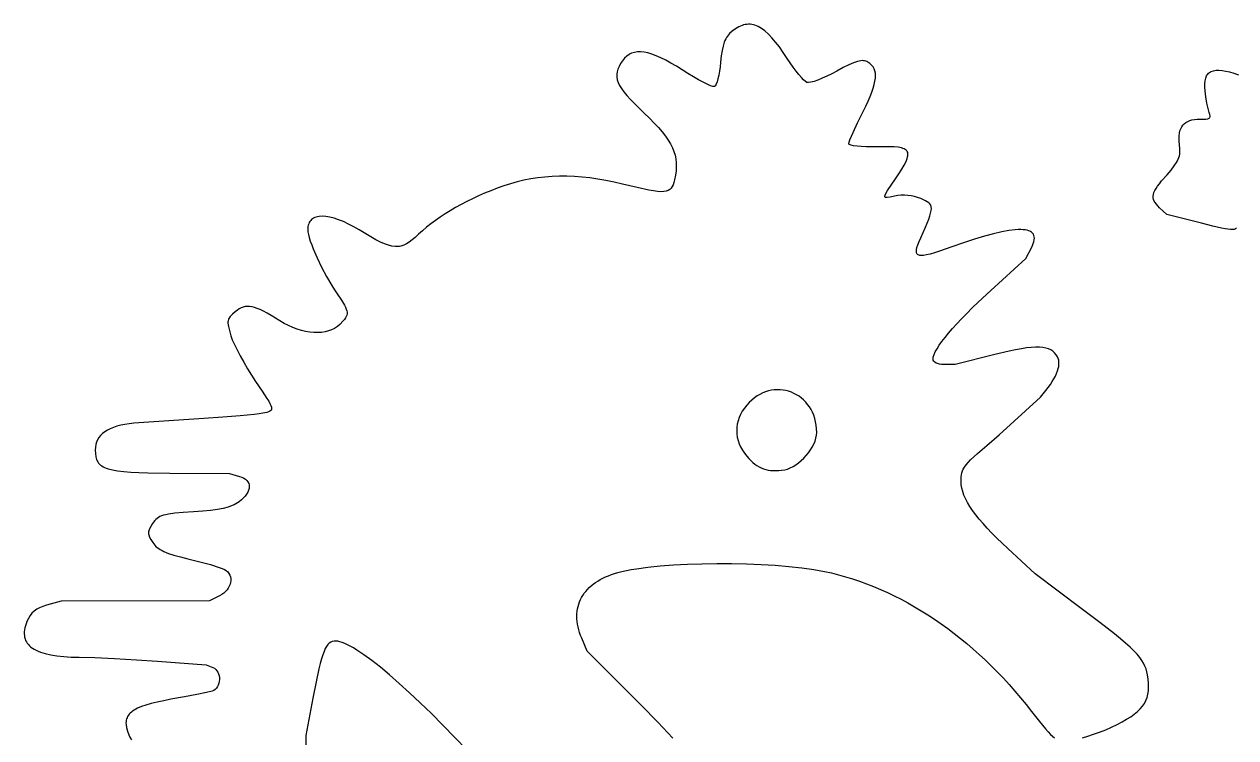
# Model space of a CAD drawing. Header units: millimetres. Extents: x 379 to 541, y 178 to 382.
# Drawn here: x 382.9 to 462.9, y 329.9 to 376.9 of the extents above; entities that cross this region are included whole.
import ezdxf

# ---------------------------------------------------------------- set-up
doc = ezdxf.new("R2010")
doc.units = ezdxf.units.MM

msp = doc.modelspace()

# ---------------------------------------------------------------- linework, layer by layer
at = {"flags": 128}
for points in [[(452.791469, 329.860234), (453.151163, 329.964699), (453.535937, 330.091815), (453.933921, 330.237446), (454.333247, 330.397457), (454.722047, 330.567711), (455.088451, 330.744074), (455.419086, 330.917614), (455.717539, 331.087515), (455.984836, 331.255453), (456.221997, 331.423105), (456.430046, 331.592145), (456.610006, 331.764249), (456.762901, 331.941093), (456.889752, 332.124352), (456.991582, 332.315703), (457.069416, 332.51682), (457.124274, 332.729381), (457.157182, 332.955059), (457.16916, 333.195531), (457.161233, 333.452472), (457.134423, 333.727559), (457.089753, 334.022466), (457.049129, 334.221335), (456.995937, 334.411687), (456.926235, 334.59747), (456.836077, 334.782631), (456.72152, 334.971117), (456.578619, 335.166878), (456.403431, 335.373859), (456.19201, 335.596009), (455.940413, 335.837275), (455.644695, 336.101605), (455.300913, 336.392946), (454.905122, 336.715246), (453.941736, 337.468514), (452.722984, 338.39299), (449.68125, 340.680771), (447.868085, 342.343983), (447.491936, 342.695121), (447.140598, 343.035717), (446.814006, 343.365864), (446.512094, 343.685656), (446.234799, 343.995185), (445.982053, 344.294546), (445.753793, 344.583832), (445.549952, 344.863136), (445.370466, 345.132552), (445.215269, 345.392172), (445.084297, 345.642091), (444.977483, 345.882401), (444.894762, 346.113197), (444.83607, 346.334572), (444.801341, 346.546618), (444.79051, 346.74943), (444.79838, 347.071091), (444.812046, 347.210522), (444.836925, 347.341523), (444.876559, 347.468473), (444.934493, 347.59575), (445.014271, 347.727733), (445.119438, 347.8688), (445.253536, 348.023329), (445.420109, 348.195699), (445.864859, 348.611472), (446.482039, 349.151146), (447.3, 349.849746), (450.025911, 352.344992), (450.212385, 352.562794), (450.38365, 352.774285), (450.539647, 352.979327), (450.680318, 353.17778), (450.805603, 353.369507), (450.915445, 353.554369), (451.009783, 353.732226), (451.088559, 353.90294), (451.151714, 354.066373), (451.19919, 354.222386), (451.230927, 354.37084), (451.246866, 354.511596), (451.246948, 354.644516), (451.231115, 354.769461), (451.199308, 354.886292), (451.151468, 354.994872), (451.063847, 355.137914), (450.962511, 355.262853), (450.84551, 355.369761), (450.710893, 355.458715), (450.556712, 355.529787), (450.381017, 355.583052), (450.181858, 355.618584), (449.957287, 355.636458), (449.705354, 355.636749), (449.424109, 355.619529), (449.111602, 355.584875), (448.765886, 355.532859), (448.385009, 355.463557), (447.967023, 355.377042), (447.011925, 355.152673), (444.389583, 354.500008), (443.661979, 354.496879), (443.505543, 354.502775), (443.364364, 354.521312), (443.24017, 354.551648), (443.134687, 354.592943), (443.049639, 354.644359), (442.986754, 354.705055), (442.947757, 354.774191), (442.934375, 354.850927), (442.938659, 354.915131), (442.951437, 354.985604), (443.002046, 355.144843), (443.085334, 355.327616), (443.200436, 355.532894), (443.346486, 355.759648), (443.522617, 356.006852), (443.727963, 356.273476), (443.961657, 356.558491), (444.222833, 356.86087), (444.510624, 357.179585), (444.824165, 357.513606), (445.162589, 357.861906), (445.525029, 358.223457), (445.91062, 358.597229), (446.747787, 359.377326), (449.063014, 361.482777), (449.43131, 362.194983), (449.500507, 362.338869), (449.554553, 362.473584), (449.593455, 362.599129), (449.617225, 362.715503), (449.625871, 362.822706), (449.619404, 362.920738), (449.597833, 363.0096), (449.561169, 363.08929), (449.50942, 363.15981), (449.442596, 363.221158), (449.360707, 363.273335), (449.263764, 363.31634), (449.151775, 363.350174), (449.024751, 363.374836), (448.882701, 363.390326), (448.725635, 363.396645), (448.553562, 363.393791), (448.366493, 363.381766), (447.947404, 363.330198), (447.468445, 363.241941), (446.929695, 363.116993), (446.331231, 362.955355), (445.673132, 362.757024), (444.955474, 362.522001), (444.178337, 362.250284), (443.371637, 361.970201), (443.038987, 361.864806), (442.751047, 361.783223), (442.505998, 361.725988), (442.302021, 361.693639), (442.137299, 361.686709), (442.069089, 361.692945), (442.010012, 361.705737), (441.959838, 361.725152), (441.918342, 361.751257), (441.885295, 361.784119), (441.860471, 361.823805), (441.843642, 361.870383), (441.83458, 361.923919), (441.838852, 362.052134), (441.871467, 362.208985), (441.930607, 362.395009), (442.014454, 362.610743), (442.121189, 362.856721), (442.428551, 363.549389), (442.648155, 364.083802), (442.72506, 364.2999), (442.780041, 364.486317), (442.813103, 364.646349), (442.824251, 364.78329), (442.813489, 364.900435), (442.780823, 365.001079), (442.726257, 365.088515), (442.649797, 365.166038), (442.551448, 365.236944), (442.431215, 365.304525), (442.125115, 365.442897), (441.918273, 365.520431), (441.705818, 365.581806), (441.489362, 365.626872), (441.270518, 365.65548), (441.050898, 365.66748), (440.832115, 365.662724), (440.615781, 365.641061), (440.403509, 365.602343), (440.116905, 365.539908), (439.912746, 365.509299), (439.841751, 365.510101), (439.791567, 365.523865), (439.762261, 365.552262), (439.753899, 365.596959), (439.766549, 365.659625), (439.800277, 365.74193), (439.931234, 365.972131), (440.449016, 366.741622), (440.679191, 367.082391), (440.87396, 367.386325), (441.032262, 367.655364), (441.153031, 367.891449), (441.235205, 368.096522), (441.261486, 368.188035), (441.277719, 368.272522), (441.283771, 368.350226), (441.279509, 368.42139), (441.264801, 368.486256), (441.239512, 368.545068), (441.203511, 368.598066), (441.156664, 368.645495), (441.098839, 368.687596), (441.029901, 368.724612), (440.949719, 368.756786), (440.85816, 368.784361), (440.640375, 368.826681), (440.375485, 368.853514), (440.062424, 368.8668), (439.700129, 368.86848), (439.287536, 368.860495), (438.889448, 368.854422), (438.5248, 368.858708), (438.199647, 368.872701), (437.920039, 368.895752), (437.692031, 368.927212), (437.521674, 368.966429), (437.460006, 368.988744), (437.415021, 369.012754), (437.387475, 369.038379), (437.378125, 369.065538), (437.397338, 369.155534), (437.452402, 369.313243), (437.654641, 369.7969), (437.953955, 370.446707), (438.319456, 371.19286), (438.495105, 371.549371), (438.649422, 371.879623), (438.782529, 372.184855), (438.894547, 372.466305), (438.985597, 372.725211), (439.055801, 372.962811), (439.105281, 373.180344), (439.134158, 373.379048), (439.142553, 373.560161), (439.130588, 373.724922), (439.098385, 373.874568), (439.046065, 374.010339), (438.97375, 374.133472), (438.881561, 374.245206), (438.769619, 374.346779), (438.638047, 374.439429), (438.568741, 374.478131), (438.496844, 374.508274), (438.421211, 374.529528), (438.340696, 374.541564), (438.254151, 374.544052), (438.160431, 374.536664), (438.05839, 374.51907), (437.94688, 374.49094), (437.690871, 374.401757), (437.383233, 374.26648), (437.014796, 374.082474), (436.576388, 373.847105), (436.247113, 373.673095), (435.925412, 373.516329), (435.619364, 373.379841), (435.337048, 373.266662), (435.086542, 373.179826), (434.875926, 373.122366), (434.713278, 373.097313), (434.652467, 373.097888), (434.606678, 373.107701), (434.513982, 373.165432), (434.391186, 373.276066), (434.243574, 373.433122), (434.076432, 373.630118), (433.895042, 373.860573), (433.704691, 374.118007), (433.510663, 374.395937), (433.318241, 374.687882), (433.052095, 375.091109), (432.795283, 375.453445), (432.5469, 375.775338), (432.306043, 376.05723), (432.071809, 376.299568), (431.843292, 376.502796), (431.61959, 376.667359), (431.509262, 376.735281), (431.399798, 376.793702), (431.291087, 376.842681), (431.183013, 376.882271), (431.075466, 376.912528), (430.968331, 376.933509), (430.861496, 376.945268), (430.754848, 376.947862), (430.648273, 376.941345), (430.54166, 376.925774), (430.434894, 376.901205), (430.327863, 376.867692), (430.220454, 376.825291), (430.112553, 376.774059), (429.894827, 376.64532), (429.673781, 376.481921), (429.508186, 376.331877), (429.435295, 376.251915), (429.368534, 376.167396), (429.307552, 376.07737), (429.251993, 375.980888), (429.201505, 375.877001), (429.155732, 375.764761), (429.07692, 375.511424), (429.012725, 375.213284), (428.960317, 374.86275), (428.916865, 374.45223), (428.883497, 374.143354), (428.841335, 373.851569), (428.792091, 373.583523), (428.737476, 373.345861), (428.679202, 373.145228), (428.618981, 372.98827), (428.558524, 372.881633), (428.528742, 372.849261), (428.499543, 372.831962), (428.461527, 372.828765), (428.405878, 372.837771), (428.246016, 372.890141), (428.028638, 372.984568), (427.762427, 373.11655), (427.456063, 373.281583), (427.118229, 373.475163), (426.757606, 373.692786), (426.382876, 373.92995), (425.99761, 374.172721), (425.633846, 374.387773), (425.290951, 374.575205), (424.968291, 374.735114), (424.665232, 374.8676), (424.381143, 374.972762), (424.115388, 375.050697), (423.867335, 375.101505), (423.63635, 375.125284), (423.421801, 375.122133), (423.223053, 375.09215), (423.039473, 375.035434), (422.953173, 374.997082), (422.870428, 374.952083), (422.715285, 374.842197), (422.57341, 374.705874), (422.44417, 374.543212), (422.317391, 374.350839), (422.214508, 374.167142), (422.136568, 373.989576), (422.08462, 373.815592), (422.059714, 373.642645), (422.062899, 373.468188), (422.095222, 373.289674), (422.157734, 373.104558), (422.251482, 372.910292), (422.377516, 372.70433), (422.536885, 372.484126), (422.730637, 372.247133), (422.959821, 371.990804), (423.225486, 371.712593), (423.870456, 371.080339), (424.218137, 370.743218), (424.530919, 370.4259), (424.809924, 370.125926), (425.056272, 369.840837), (425.271084, 369.568171), (425.455482, 369.305469), (425.610587, 369.050271), (425.737519, 368.800117), (425.8374, 368.552547), (425.911351, 368.305101), (425.960492, 368.055319), (425.985945, 367.80074), (425.98883, 367.538906), (425.970269, 367.267356), (425.931383, 366.983629), (425.873293, 366.685267), (425.831164, 366.511522), (425.783522, 366.360021), (425.726601, 366.230453), (425.656635, 366.122505), (425.569861, 366.035865), (425.462512, 365.970222), (425.330825, 365.925263), (425.171034, 365.900678), (424.979374, 365.896154), (424.75208, 365.911379), (424.485387, 365.946041), (424.17553, 365.999829), (423.411266, 366.163534), (422.429167, 366.4), (421.879782, 366.527881), (421.33973, 366.637719), (420.808736, 366.729512), (420.286522, 366.803253), (419.772812, 366.85894), (419.267329, 366.896568), (418.769797, 366.916132), (418.279939, 366.917628), (417.797479, 366.901052), (417.32214, 366.8664), (416.853646, 366.813667), (416.391719, 366.742849), (415.936084, 366.653942), (415.486464, 366.546942), (415.042582, 366.421844), (414.604163, 366.278643), (414.174409, 366.123433), (413.752757, 365.960996), (413.339701, 365.791615), (412.935735, 365.61557), (412.541353, 365.43314), (412.157049, 365.244607), (411.783318, 365.05025), (411.420653, 364.850352), (411.06955, 364.645191), (410.730503, 364.435049), (410.404005, 364.220205), (410.090551, 364.000941), (409.790635, 363.777537), (409.504752, 363.550273), (409.233395, 363.31943), (408.977059, 363.085289), (408.759985, 362.885343), (408.557144, 362.713128), (408.364693, 362.568926), (408.178787, 362.453016), (407.995581, 362.365678), (407.811233, 362.307194), (407.717428, 362.288859), (407.621896, 362.277843), (407.423727, 362.277905), (407.21288, 362.307661), (406.985513, 362.367392), (406.73778, 362.457376), (406.465838, 362.577895), (406.16584, 362.729229), (405.833944, 362.911658), (405.059078, 363.370922), (404.696742, 363.582032), (404.348188, 363.76524), (404.014749, 363.920537), (403.697757, 364.047913), (403.398546, 364.147358), (403.118448, 364.218864), (402.858797, 364.26242), (402.620926, 364.278017), (402.406166, 364.265645), (402.30787, 364.248968), (402.215852, 364.225296), (402.130278, 364.194626), (402.051316, 364.156959), (401.979131, 364.112292), (401.913891, 364.060625), (401.855762, 364.001956), (401.80491, 363.936285), (401.761502, 363.863609), (401.725706, 363.783928), (401.697687, 363.697241), (401.677611, 363.603547), (401.665647, 363.502843), (401.66196, 363.39513), (401.673816, 363.248987), (401.707214, 363.071816), (401.760664, 362.866866), (401.832681, 362.637387), (401.921776, 362.386629), (402.026462, 362.11784), (402.276658, 361.539171), (402.57137, 360.927374), (402.898699, 360.308447), (403.246746, 359.708384), (403.424821, 359.423551), (403.603613, 359.153182), (403.880329, 358.740188), (404.080716, 358.413287), (404.152821, 358.27587), (404.206486, 358.152475), (404.241925, 358.0406), (404.259352, 357.937746), (404.258982, 357.841412), (404.241028, 357.749098), (404.205704, 357.658302), (404.153226, 357.566524), (404.083806, 357.471264), (403.997659, 357.370021), (403.776042, 357.139583), (403.615762, 356.999548), (403.437088, 356.880566), (403.241494, 356.782547), (403.030457, 356.705404), (402.805452, 356.649049), (402.567954, 356.613393), (402.319438, 356.598347), (402.06138, 356.603823), (401.795256, 356.629734), (401.522541, 356.67599), (401.244709, 356.742504), (400.963238, 356.829187), (400.679601, 356.93595), (400.395275, 357.062705), (400.111734, 357.209365), (399.830455, 357.37584), (399.239944, 357.736921), (398.982156, 357.884008), (398.746536, 358.009364), (398.530979, 358.113415), (398.333377, 358.196588), (398.151625, 358.259312), (397.983616, 358.302012), (397.827243, 358.325118), (397.6804, 358.329055), (397.54098, 358.314252), (397.406876, 358.281136), (397.275983, 358.230133), (397.146193, 358.161672), (397.0154, 358.07618), (396.881497, 357.974084), (396.690339, 357.813103), (396.548865, 357.671482), (396.495893, 357.603249), (396.454301, 357.534237), (396.423744, 357.462574), (396.403873, 357.386386), (396.394342, 357.303801), (396.394805, 357.212947), (396.424323, 356.998935), (396.489653, 356.729369), (396.58802, 356.389265), (396.680034, 356.13215), (396.817616, 355.816254), (396.994054, 355.453925), (397.202637, 355.057515), (397.436654, 354.639375), (397.689394, 354.211855), (397.954148, 353.787305), (398.224202, 353.378077), (398.65541, 352.741662), (398.969182, 352.261267), (399.08375, 352.071877), (399.171022, 351.912251), (399.231688, 351.779312), (399.266434, 351.669977), (399.275949, 351.581167), (399.260922, 351.509803), (399.222039, 351.452803), (399.159989, 351.407089), (399.075461, 351.369581), (398.969141, 351.337197), (398.693881, 351.275487), (398.462403, 351.236873), (398.125827, 351.194375), (397.201345, 351.103303), (396.048374, 351.013414), (394.794848, 350.935852), (390.186756, 350.618996), (389.875563, 350.582489), (389.584905, 350.536281), (389.314718, 350.480328), (389.064939, 350.414587), (388.835506, 350.339014), (388.626354, 350.253564), (388.437421, 350.158194), (388.268645, 350.05286), (388.11996, 349.937518), (387.991305, 349.812125), (387.882617, 349.676635), (387.793831, 349.531006), (387.724886, 349.375193), (387.675717, 349.209153), (387.646263, 349.032842), (387.636458, 348.846215), (387.644585, 348.615414), (387.671918, 348.409102), (387.694171, 348.3147), (387.722887, 348.225906), (387.75862, 348.142548), (387.801923, 348.064455), (387.85335, 347.991455), (387.913455, 347.923376), (387.982792, 347.860047), (388.061914, 347.801297), (388.151376, 347.746954), (388.25173, 347.696846), (388.363531, 347.650802), (388.487333, 347.60865), (388.773152, 347.535338), (389.113618, 347.475537), (389.513161, 347.427875), (389.976211, 347.390981), (390.507199, 347.36348), (391.110553, 347.344003), (392.552083, 347.323626), (396.5, 347.297253), (397.161458, 347.11326), (397.314226, 347.061791), (397.446258, 346.998773), (397.557574, 346.925152), (397.648192, 346.841872), (397.71813, 346.749878), (397.767409, 346.650115), (397.796046, 346.543528), (397.804061, 346.431062), (397.791472, 346.313662), (397.758298, 346.192273), (397.704558, 346.06784), (397.63027, 345.941308), (397.535454, 345.813622), (397.420129, 345.685726), (397.284312, 345.558566), (397.128023, 345.433087), (397.028032, 345.363253), (396.921129, 345.298254), (396.806303, 345.237867), (396.682543, 345.181868), (396.404172, 345.082139), (396.077926, 344.997279), (395.695712, 344.925497), (395.249438, 344.865004), (394.731012, 344.814013), (394.132342, 344.770732), (393.4446, 344.723899), (392.898651, 344.674968), (392.473473, 344.617991), (392.299604, 344.584626), (392.148044, 344.547019), (392.016165, 344.504426), (391.901341, 344.456104), (391.800942, 344.401309), (391.712342, 344.339298), (391.632912, 344.269328), (391.560025, 344.190653), (391.423368, 344.004221), (391.302486, 343.812159), (391.216332, 343.650886), (391.164988, 343.509925), (391.152396, 343.443787), (391.148538, 343.378798), (391.153424, 343.313648), (391.167064, 343.247027), (391.220648, 343.104136), (391.309375, 342.939647), (391.433325, 342.743083), (391.495594, 342.655321), (391.564726, 342.572261), (391.641614, 342.493491), (391.727152, 342.418598), (391.822231, 342.347172), (391.927746, 342.278799), (392.044588, 342.213068), (392.173651, 342.149567), (392.472011, 342.027604), (392.829968, 341.909614), (393.254666, 341.7923), (393.753248, 341.672365), (394.531497, 341.483101), (395.244632, 341.287534), (395.813693, 341.10872), (396.019519, 341.0328), (396.159716, 340.969714), (396.27829, 340.89421), (396.376953, 340.80649), (396.45601, 340.70821), (396.515766, 340.601032), (396.556528, 340.486612), (396.578599, 340.366611), (396.582286, 340.242688), (396.567894, 340.1165), (396.535728, 339.989708), (396.486093, 339.86397), (396.419295, 339.740946), (396.335639, 339.622294), (396.23543, 339.509673), (396.118974, 339.404742), (395.986576, 339.30916), (395.838542, 339.224586), (395.177083, 338.891134), (385.3875, 338.880382), (384.425741, 338.61324), (384.178402, 338.535074), (383.961038, 338.445227), (383.770748, 338.341274), (383.604632, 338.220792), (383.45979, 338.081358), (383.333323, 337.920546), (383.22233, 337.735934), (383.123912, 337.525096), (383.068506, 337.381036), (383.023551, 337.241596), (382.989058, 337.106768), (382.965034, 336.976548), (382.951487, 336.85093), (382.948428, 336.729907), (382.955864, 336.613475), (382.973803, 336.501625), (383.002256, 336.394354), (383.041229, 336.291655), (383.090733, 336.193522), (383.150776, 336.09995), (383.221366, 336.010931), (383.302512, 335.926462), (383.394222, 335.846534), (383.496507, 335.771144), (383.609373, 335.700284), (383.73283, 335.633949), (383.866887, 335.572133), (384.011552, 335.51483), (384.33274, 335.413739), (384.696466, 335.33063), (385.102798, 335.265455), (385.551805, 335.218167), (386.043558, 335.188719), (386.578125, 335.177064), (387.600568, 335.153617), (388.917531, 335.0971), (390.359134, 335.015987), (391.755492, 334.918754), (394.948485, 334.670349), (395.393513, 334.499575), (395.499899, 334.445843), (395.591356, 334.373824), (395.667962, 334.286193), (395.729796, 334.185623), (395.776935, 334.074785), (395.809457, 333.956354), (395.827442, 333.833002), (395.830966, 333.707403), (395.820109, 333.582229), (395.794948, 333.460154), (395.755561, 333.34385), (395.702027, 333.235991), (395.634424, 333.13925), (395.55283, 333.056299), (395.457323, 332.989812), (395.347981, 332.942461), (394.982222, 332.851477), (394.348981, 332.718844), (393.537245, 332.562367), (392.636002, 332.399851), (392.152392, 332.310611), (391.716232, 332.219031), (391.326184, 332.123993), (390.980913, 332.024382), (390.679084, 331.91908), (390.419361, 331.806971), (390.200409, 331.686938), (390.105804, 331.623602), (390.02089, 331.557865), (389.945502, 331.48959), (389.879471, 331.418635), (389.82263, 331.344862), (389.774814, 331.268131), (389.735854, 331.188302), (389.705584, 331.105236), (389.683837, 331.018794), (389.670446, 330.928835), (389.665244, 330.83522), (389.668064, 330.737809), (389.697102, 330.531044), (389.756225, 330.307421), (389.844096, 330.065824), (389.923213, 329.896539), (390.019223, 329.736668)], [(462.968504, 363.483147), (462.894386, 363.439646), (462.804347, 363.411395), (462.694609, 363.398215), (462.561396, 363.399928), (462.400932, 363.416356), (462.209439, 363.44732), (461.983143, 363.492643), (461.411032, 363.625651), (460.654388, 363.813953), (458.363769, 364.388549), (457.891253, 364.843257), (457.776048, 364.959164), (457.678453, 365.069622), (457.598862, 365.176371), (457.537665, 365.281153), (457.495255, 365.385707), (457.472021, 365.491774), (457.468356, 365.601097), (457.484653, 365.715413), (457.521302, 365.836466), (457.578694, 365.965994), (457.657222, 366.105738), (457.757277, 366.257441), (457.879251, 366.422841), (458.023534, 366.603681), (458.380598, 367.018639), (458.648291, 367.328639), (458.858561, 367.596124), (459.016529, 367.833475), (459.077502, 367.94472), (459.127321, 368.053075), (459.166627, 368.160087), (459.196061, 368.267306), (459.216263, 368.376278), (459.227872, 368.48855), (459.22788, 368.729189), (459.201207, 369.001606), (459.180055, 369.210144), (459.173036, 369.404878), (459.180144, 369.585803), (459.201376, 369.752913), (459.236726, 369.906203), (459.286191, 370.045667), (459.349765, 370.171299), (459.427444, 370.283093), (459.519224, 370.381046), (459.625101, 370.46515), (459.745067, 370.535399), (459.879122, 370.591788), (460.027259, 370.634313), (460.189474, 370.662967), (460.365762, 370.677744), (460.556119, 370.678638), (460.774026, 370.676305), (460.945097, 370.685745), (461.072635, 370.709341), (461.121112, 370.727192), (461.159944, 370.749474), (461.189546, 370.776485), (461.210331, 370.808523), (461.222712, 370.845885), (461.227101, 370.888869), (461.213557, 370.992893), (461.173007, 371.122975), (461.097552, 371.381421), (461.01955, 371.738766), (460.948199, 372.147812), (460.892698, 372.561362), (460.873927, 372.804513), (460.874648, 373.023267), (460.895163, 373.217768), (460.935769, 373.388157), (460.99677, 373.534577), (461.035012, 373.598843), (461.078465, 373.65717), (461.127168, 373.709575), (461.181156, 373.756078), (461.240469, 373.796694), (461.305144, 373.831442), (461.450729, 373.883406), (461.618212, 373.91211), (461.807894, 373.917698), (462.020076, 373.900311), (462.255058, 373.860091), (462.513142, 373.797181), (462.794627, 373.711723), (463.099817, 373.603858)], [(433.144792, 347.550592), (433.328629, 347.595518), (433.514613, 347.665468), (433.700811, 347.758194), (433.885291, 347.871448), (434.066118, 348.00298), (434.241362, 348.150543), (434.409088, 348.311887), (434.567365, 348.484765), (434.714259, 348.666926), (434.847838, 348.856124), (434.966169, 349.050109), (435.067319, 349.246634), (435.149356, 349.443448), (435.210347, 349.638304), (435.248358, 349.828953), (435.261458, 350.013147), (435.252996, 350.25858), (435.228117, 350.494765), (435.187587, 350.721404), (435.132169, 350.938202), (435.062628, 351.144861), (434.979727, 351.341085), (434.884231, 351.526576), (434.776904, 351.701039), (434.65851, 351.864177), (434.529813, 352.015693), (434.391577, 352.15529), (434.244566, 352.282671), (434.089545, 352.39754), (433.927277, 352.499601), (433.758527, 352.588556), (433.584058, 352.664109), (433.404636, 352.725963), (433.221024, 352.773822), (433.033985, 352.807388), (432.844285, 352.826365), (432.652687, 352.830457), (432.459956, 352.819367), (432.266855, 352.792797), (432.074149, 352.750452), (431.882602, 352.692035), (431.692977, 352.617248), (431.50604, 352.525796), (431.322554, 352.417381), (431.143283, 352.291707), (430.968991, 352.148478), (430.800443, 351.987396), (430.638402, 351.808165), (430.483076, 351.60889), (430.348476, 351.405301), (430.234604, 351.19801), (430.141459, 350.987632), (430.06904, 350.774781), (430.017347, 350.560071), (429.98638, 350.344117), (429.976139, 350.127532), (429.986623, 349.910931), (430.017831, 349.694927), (430.069764, 349.480136), (430.14242, 349.26717), (430.235801, 349.056645), (430.349905, 348.849174), (430.484732, 348.645372), (430.640281, 348.445852), (430.772344, 348.295796), (430.904887, 348.159281), (431.038508, 348.036094), (431.173801, 347.926023), (431.311363, 347.828854), (431.45179, 347.744373), (431.595678, 347.672369), (431.743624, 347.612628), (431.896223, 347.564937), (432.054072, 347.529082), (432.217767, 347.504851), (432.387904, 347.492031), (432.565078, 347.490407), (432.749887, 347.499769), (432.942926, 347.519901), (433.144792, 347.550592)], [(425.760688, 329.835529), (424.761329, 330.889177), (423.665765, 332.004167), (420.102975, 335.576042), (419.744717, 336.427439), (419.669302, 336.617787), (419.604178, 336.805752), (419.549282, 336.991219), (419.504549, 337.174074), (419.469918, 337.354201), (419.445326, 337.531485), (419.430708, 337.70581), (419.426001, 337.877062), (419.431144, 338.045125), (419.446072, 338.209884), (419.470722, 338.371224), (419.505032, 338.52903), (419.548937, 338.683186), (419.602376, 338.833577), (419.665284, 338.980088), (419.737599, 339.122604), (419.819257, 339.26101), (419.910196, 339.39519), (420.010352, 339.525029), (420.119662, 339.650412), (420.238063, 339.771224), (420.365491, 339.88735), (420.501885, 339.998673), (420.647179, 340.10508), (420.801312, 340.206455), (420.964221, 340.302683), (421.135841, 340.393648), (421.31611, 340.479236), (421.504965, 340.55933), (421.702342, 340.633817), (421.908179, 340.70258), (422.122412, 340.765504), (422.397491, 340.835357), (422.697325, 340.900929), (423.020417, 340.962213), (423.365268, 341.019201), (424.114259, 341.120255), (424.932316, 341.204027), (425.807455, 341.270455), (426.727694, 341.319474), (427.681049, 341.351021), (428.655539, 341.365031), (429.63918, 341.361441), (430.61999, 341.340187), (431.585985, 341.301206), (432.525184, 341.244433), (433.425602, 341.169805), (434.275258, 341.077259), (435.062169, 340.966729), (435.42835, 340.904701), (435.774351, 340.838154), (436.239767, 340.735955), (436.704513, 340.620513), (437.168409, 340.49195), (437.631274, 340.350388), (438.092929, 340.195948), (438.553194, 340.028752), (439.011889, 339.848922), (439.468833, 339.656579), (439.923846, 339.451845), (440.376748, 339.234842), (440.82736, 339.005691), (441.2755, 338.764514), (441.720989, 338.511434), (442.163647, 338.246571), (442.603294, 337.970047), (443.039749, 337.681984), (443.472833, 337.382503), (443.902365, 337.071727), (444.328165, 336.749777), (444.750053, 336.416775), (445.16785, 336.072843), (445.581374, 335.718101), (445.990446, 335.352672), (446.394885, 334.976678), (446.794512, 334.59024), (447.189147, 334.19348), (447.578609, 333.78652), (447.962718, 333.369481), (448.341294, 332.942485), (448.714158, 332.505654), (449.081128, 332.059109), (449.442025, 331.602972), (449.959979, 330.93906), (450.363742, 330.441915), (450.532882, 330.249041), (450.685571, 330.089654), (450.825842, 329.961018), (450.957727, 329.860398)], [(412.1801, 329.042471), (411.373267, 329.890569), (410.586875, 330.696549), (409.823771, 331.457984), (409.086802, 332.172447), (408.378817, 332.837513), (407.702662, 333.450755), (407.061184, 334.009746), (406.457231, 334.512061), (405.89365, 334.955272), (405.373289, 335.336954), (404.898994, 335.65468), (404.680011, 335.788802), (404.473613, 335.906024), (404.280155, 336.006045), (404.099993, 336.08856), (403.933484, 336.153266), (403.780982, 336.199861), (403.642845, 336.22804), (403.519427, 336.2375), (403.39736, 336.230482), (403.284694, 336.207379), (403.180187, 336.16512), (403.082599, 336.100633), (402.99069, 336.010846), (402.903217, 335.892688), (402.818942, 335.743087), (402.736622, 335.55897), (402.655018, 335.337267), (402.572887, 335.074905), (402.48899, 334.768813), (402.402086, 334.415918), (402.214292, 333.557436), (401.999579, 332.474883), (401.527083, 330.019792), (401.563267, 308.323958)]]:
    msp.add_lwpolyline(points, dxfattribs=at)

doc.saveas('drawing.dxf')
